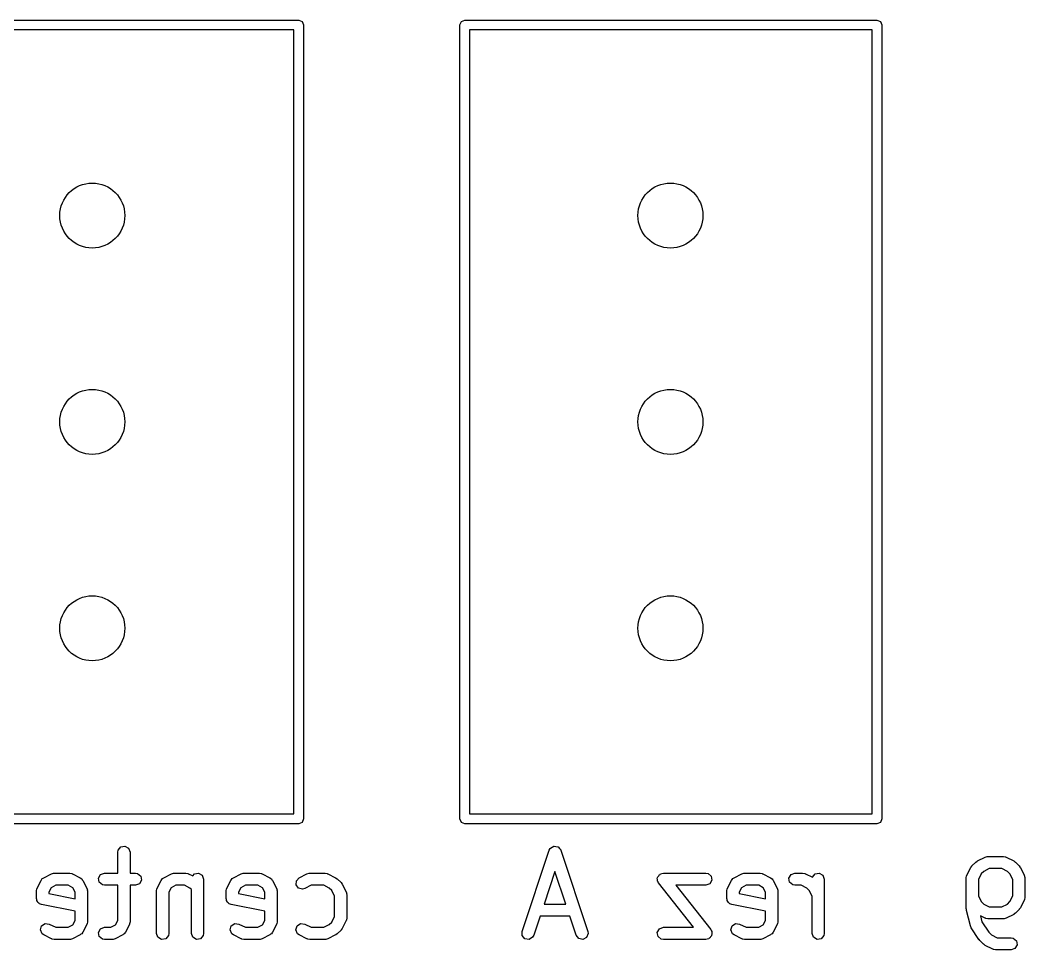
# Model space of a CAD drawing. Extents: x 62 to 228, y -146 to -46.
# Drawn here: x 98.42 to 110.78, y -123.74 to -112.3 of the extents above; entities that cross this region are included whole.
import ezdxf

# ---------------------------------------------------------------- set-up
doc = ezdxf.new("R2010")
doc.units = 0
doc.layers.add('BLACK', color=7, linetype='CONTINUOUS')

msp = doc.modelspace()

# ---------------------------------------------------------------- linework, layer by layer
at = {"layer": 'BLACK', "linetype": 'CONTINUOUS'}
for p, q in [((96.7821, -112.301), (101.852, -112.301)), ((101.852, -112.301), (101.895, -112.319)), ((101.895, -112.319), (101.912, -112.361)), ((101.912, -112.361), (101.912, -122.131)), ((103.834, -112.361), (103.852, -112.319)), ((103.834, -122.131), (103.834, -112.361)), ((103.852, -112.319), (103.894, -112.301)), ((103.894, -112.301), (108.964, -112.301)), ((108.964, -112.301), (109.007, -112.319)), ((109.007, -112.319), (109.024, -112.361)), ((109.024, -112.361), (109.024, -122.131)), ((101.792, -112.421), (96.8421, -112.421)), ((101.792, -122.071), (101.792, -112.421)), ((103.954, -112.421), (103.954, -122.071)), ((108.904, -112.421), (103.954, -112.421)), ((108.904, -122.071), (108.904, -112.421)), ((96.8421, -122.071), (101.792, -122.071)), ((103.954, -122.071), (108.904, -122.071)), ((101.852, -122.191), (96.7821, -122.191)), ((101.895, -122.174), (101.852, -122.191)), ((101.912, -122.131), (101.895, -122.174)), ((103.852, -122.174), (103.834, -122.131)), ((103.894, -122.191), (103.852, -122.174)), ((108.964, -122.191), (103.894, -122.191)), ((109.007, -122.174), (108.964, -122.191)), ((109.024, -122.131), (109.007, -122.174)), ((99.6308, -122.515), (99.6638, -122.476)), ((99.6638, -122.476), (99.7143, -122.467)), ((99.7143, -122.467), (99.7588, -122.493)), ((99.7588, -122.493), (99.7763, -122.541)), ((104.933, -122.517), (104.945, -122.494)), ((104.945, -122.494), (104.947, -122.493)), ((104.947, -122.493), (104.948, -122.491)), ((104.948, -122.491), (104.969, -122.48)), ((104.969, -122.48), (104.989, -122.467)), ((104.989, -122.467), (104.991, -122.468)), ((104.991, -122.468), (104.993, -122.467)), ((104.993, -122.467), (105.016, -122.471)), ((105.016, -122.471), (105.04, -122.475)), ((105.04, -122.475), (105.041, -122.476)), ((105.041, -122.476), (105.043, -122.477)), ((105.043, -122.477), (105.058, -122.495)), ((105.058, -122.495), (105.074, -122.513)), ((99.6263, -122.541), (99.6308, -122.515)), ((99.6263, -122.799), (99.6263, -122.541)), ((99.7763, -122.541), (99.7763, -122.799)), ((104.599, -123.517), (104.933, -122.517)), ((105.074, -122.513), (105.074, -122.515)), ((105.074, -122.515), (105.075, -122.517)), ((105.075, -122.517), (105.408, -123.517)), ((110.2, -122.649), (110.296, -122.602)), ((110.296, -122.602), (110.321, -122.594)), ((110.321, -122.594), (110.325, -122.595)), ((110.325, -122.595), (110.329, -122.594)), ((110.329, -122.594), (110.52, -122.594)), ((110.52, -122.594), (110.545, -122.598)), ((110.545, -122.598), (110.549, -122.601)), ((110.549, -122.601), (110.553, -122.602)), ((110.553, -122.602), (110.648, -122.649)), ((110.072, -122.826), (110.119, -122.73)), ((110.119, -122.73), (110.133, -122.712)), ((110.133, -122.711), (110.181, -122.663)), ((110.133, -122.712), (110.133, -122.711)), ((110.181, -122.663), (110.199, -122.651)), ((110.199, -122.651), (110.2, -122.649)), ((110.347, -122.744), (110.278, -122.778)), ((110.502, -122.744), (110.347, -122.744)), ((110.57, -122.778), (110.502, -122.744)), ((110.648, -122.649), (110.666, -122.663)), ((110.666, -122.663), (110.668, -122.663)), ((110.668, -122.663), (110.716, -122.711)), ((110.716, -122.711), (110.728, -122.729)), ((110.728, -122.729), (110.73, -122.73)), ((110.73, -122.73), (110.777, -122.826)), ((98.6819, -122.888), (98.6974, -122.867)), ((98.6974, -122.867), (98.7077, -122.863)), ((98.7077, -122.863), (98.7154, -122.855)), ((98.7154, -122.855), (98.8106, -122.807)), ((98.8106, -122.807), (98.8356, -122.8)), ((98.8356, -122.8), (98.84, -122.801)), ((98.84, -122.801), (98.8442, -122.799)), ((98.8442, -122.799), (99.0346, -122.799)), ((99.0346, -122.799), (99.0603, -122.804)), ((99.0603, -122.804), (99.0637, -122.807)), ((99.0637, -122.807), (99.0682, -122.807)), ((99.0682, -122.807), (99.1634, -122.855)), ((99.1634, -122.855), (99.1843, -122.87)), ((99.3894, -122.861), (99.415, -122.817)), ((99.3983, -122.912), (99.3894, -122.861)), ((99.415, -122.817), (99.4632, -122.799)), ((99.4632, -122.799), (99.6263, -122.799)), ((99.7763, -122.799), (99.8442, -122.799)), ((99.8442, -122.799), (99.8698, -122.804)), ((99.8698, -122.804), (99.9091, -122.837)), ((99.9091, -122.837), (99.918, -122.887)), ((100.158, -122.888), (100.174, -122.867)), ((100.174, -122.867), (100.184, -122.863)), ((100.184, -122.863), (100.192, -122.855)), ((100.192, -122.855), (100.287, -122.807)), ((100.287, -122.807), (100.312, -122.8)), ((100.312, -122.8), (100.316, -122.801)), ((100.316, -122.801), (100.32, -122.799)), ((100.32, -122.799), (100.463, -122.799)), ((100.463, -122.799), (100.489, -122.804)), ((100.489, -122.804), (100.492, -122.807)), ((100.492, -122.807), (100.497, -122.807)), ((100.497, -122.807), (100.549, -122.833)), ((100.549, -122.833), (100.569, -122.809)), ((100.569, -122.809), (100.619, -122.8)), ((100.619, -122.8), (100.664, -122.826)), ((100.664, -122.826), (100.681, -122.874)), ((101.015, -122.888), (101.031, -122.867)), ((101.031, -122.867), (101.041, -122.863)), ((101.041, -122.863), (101.049, -122.855)), ((101.049, -122.855), (101.144, -122.807)), ((101.144, -122.807), (101.169, -122.8)), ((101.169, -122.8), (101.173, -122.801)), ((101.173, -122.801), (101.178, -122.799)), ((101.178, -122.799), (101.368, -122.799)), ((101.368, -122.799), (101.394, -122.804)), ((101.394, -122.804), (101.397, -122.807)), ((101.397, -122.807), (101.402, -122.807)), ((101.402, -122.807), (101.497, -122.855)), ((101.497, -122.855), (101.518, -122.87)), ((101.823, -122.892), (101.858, -122.855)), ((101.858, -122.855), (101.953, -122.807)), ((101.953, -122.807), (101.978, -122.8)), ((101.978, -122.8), (101.983, -122.801)), ((101.983, -122.801), (101.987, -122.799)), ((101.987, -122.799), (102.178, -122.799)), ((102.178, -122.799), (102.203, -122.804)), ((102.203, -122.804), (102.207, -122.807)), ((102.207, -122.807), (102.211, -122.807)), ((102.211, -122.807), (102.306, -122.855)), ((102.306, -122.855), (102.324, -122.868)), ((102.324, -122.868), (102.326, -122.869)), ((102.326, -122.869), (102.373, -122.916)), ((105.004, -122.778), (104.87, -123.18)), ((105.138, -123.18), (105.004, -122.778)), ((106.263, -122.861), (106.267, -122.854)), ((106.266, -122.879), (106.263, -122.861)), ((106.267, -122.854), (106.268, -122.846)), ((106.268, -122.846), (106.28, -122.833)), ((106.28, -122.833), (106.289, -122.817)), ((106.289, -122.817), (106.296, -122.814)), ((106.296, -122.814), (106.302, -122.808)), ((106.302, -122.808), (106.32, -122.805)), ((106.32, -122.805), (106.337, -122.799)), ((106.337, -122.799), (106.861, -122.799)), ((106.861, -122.799), (106.887, -122.804)), ((106.887, -122.804), (106.926, -122.837)), ((106.926, -122.837), (106.935, -122.887)), ((107.175, -122.888), (107.19, -122.867)), ((107.19, -122.867), (107.201, -122.863)), ((107.201, -122.863), (107.208, -122.855)), ((107.208, -122.855), (107.304, -122.807)), ((107.304, -122.807), (107.329, -122.8)), ((107.329, -122.8), (107.333, -122.801)), ((107.333, -122.801), (107.337, -122.799)), ((107.337, -122.799), (107.528, -122.799)), ((107.528, -122.799), (107.553, -122.804)), ((107.553, -122.804), (107.557, -122.807)), ((107.557, -122.807), (107.561, -122.807)), ((107.561, -122.807), (107.656, -122.855)), ((107.656, -122.855), (107.677, -122.87)), ((107.882, -122.861), (107.908, -122.817)), ((107.891, -122.912), (107.882, -122.861)), ((107.908, -122.817), (107.956, -122.799)), ((107.956, -122.799), (108.051, -122.799)), ((108.051, -122.799), (108.077, -122.804)), ((108.077, -122.804), (108.08, -122.807)), ((108.08, -122.807), (108.085, -122.807)), ((108.085, -122.807), (108.171, -122.85)), ((108.171, -122.848), (108.204, -122.809)), ((108.171, -122.85), (108.171, -122.848)), ((108.204, -122.809), (108.255, -122.8)), ((108.255, -122.8), (108.299, -122.826)), ((108.299, -122.826), (108.317, -122.874)), ((110.064, -122.859), (110.068, -122.834)), ((110.064, -123.24), (110.064, -122.859)), ((110.068, -122.834), (110.071, -122.83)), ((110.071, -122.83), (110.072, -122.826)), ((110.248, -122.808), (110.214, -122.877)), ((110.278, -122.778), (110.248, -122.808)), ((110.601, -122.808), (110.57, -122.778)), ((110.635, -122.877), (110.601, -122.808)), ((110.777, -122.826), (110.785, -122.851)), ((110.785, -122.851), (110.784, -122.855)), ((110.784, -122.855), (110.785, -122.859)), ((110.785, -122.859), (110.785, -123.097)), ((98.6263, -123.017), (98.6308, -122.991)), ((98.6308, -122.991), (98.6337, -122.988)), ((98.6337, -122.988), (98.6342, -122.983)), ((98.6342, -122.983), (98.6819, -122.888)), ((98.8048, -122.978), (98.7763, -123.035)), ((98.8619, -122.949), (98.8048, -122.978)), ((99.0169, -122.949), (98.8619, -122.949)), ((99.074, -122.978), (99.0169, -122.949)), ((99.1025, -123.035), (99.074, -122.978)), ((99.1843, -122.87), (99.1888, -122.88)), ((99.1888, -122.88), (99.197, -122.888)), ((99.197, -122.888), (99.2446, -122.983)), ((99.2446, -122.983), (99.252, -123.008)), ((99.4376, -122.945), (99.3983, -122.912)), ((99.4632, -122.949), (99.4376, -122.945)), ((99.6263, -122.949), (99.4632, -122.949)), ((99.6263, -123.38), (99.6263, -122.949)), ((99.8442, -122.949), (99.7763, -122.949)), ((99.7763, -122.949), (99.7763, -123.398)), ((99.8924, -122.932), (99.8442, -122.949)), ((99.918, -122.887), (99.8924, -122.932)), ((100.103, -123.017), (100.107, -122.991)), ((100.107, -122.991), (100.11, -122.988)), ((100.11, -122.983), (100.158, -122.888)), ((100.11, -122.988), (100.11, -122.983)), ((100.281, -122.978), (100.253, -123.035)), ((100.338, -122.949), (100.281, -122.978)), ((100.446, -122.949), (100.338, -122.949)), ((100.514, -122.983), (100.446, -122.949)), ((100.531, -123), (100.514, -122.983)), ((100.681, -122.874), (100.681, -123.541)), ((100.96, -123.017), (100.964, -122.991)), ((100.964, -122.991), (100.967, -122.988)), ((100.967, -122.988), (100.968, -122.983)), ((100.968, -122.983), (101.015, -122.888)), ((101.138, -122.978), (101.11, -123.035)), ((101.195, -122.949), (101.138, -122.978)), ((101.35, -122.949), (101.195, -122.949)), ((101.407, -122.978), (101.35, -122.949)), ((101.436, -123.035), (101.407, -122.978)), ((101.518, -122.87), (101.522, -122.88)), ((101.522, -122.88), (101.53, -122.888)), ((101.53, -122.888), (101.578, -122.983)), ((101.578, -122.983), (101.585, -123.008)), ((101.82, -122.943), (101.823, -122.892)), ((101.85, -122.984), (101.82, -122.943)), ((101.9, -122.996), (101.85, -122.984)), ((101.925, -122.989), (101.9, -122.996)), ((102.005, -122.949), (101.925, -122.989)), ((102.16, -122.949), (102.005, -122.949)), ((102.228, -122.983), (102.16, -122.949)), ((102.259, -123.014), (102.228, -122.983)), ((102.373, -122.916), (102.386, -122.935)), ((102.386, -122.935), (102.387, -122.936)), ((102.387, -122.936), (102.435, -123.031)), ((106.266, -122.897), (106.266, -122.879)), ((106.272, -122.908), (106.266, -122.897)), ((106.272, -122.912), (106.272, -122.908)), ((106.274, -122.914), (106.272, -122.912)), ((106.278, -122.92), (106.274, -122.914)), ((106.707, -123.466), (106.278, -122.92)), ((106.861, -122.949), (106.491, -122.949)), ((106.491, -122.949), (106.92, -123.494)), ((106.909, -122.932), (106.861, -122.949)), ((106.935, -122.887), (106.909, -122.932)), ((107.119, -123.017), (107.124, -122.991)), ((107.124, -122.991), (107.127, -122.988)), ((107.127, -122.983), (107.175, -122.888)), ((107.127, -122.988), (107.127, -122.983)), ((107.298, -122.978), (107.269, -123.035)), ((107.355, -122.949), (107.298, -122.978)), ((107.51, -122.949), (107.355, -122.949)), ((107.567, -122.978), (107.51, -122.949)), ((107.595, -123.035), (107.567, -122.978)), ((107.677, -122.87), (107.682, -122.88)), ((107.682, -122.88), (107.69, -122.888)), ((107.69, -122.888), (107.738, -122.983)), ((107.738, -122.983), (107.745, -123.008)), ((107.931, -122.945), (107.891, -122.912)), ((107.956, -122.949), (107.931, -122.945)), ((108.034, -122.949), (107.956, -122.949)), ((108.102, -122.983), (108.034, -122.949)), ((108.133, -123.014), (108.102, -122.983)), ((108.317, -122.874), (108.317, -123.541)), ((110.214, -122.877), (110.214, -123.08)), ((110.635, -123.08), (110.635, -122.877)), ((98.6263, -123.112), (98.6263, -123.017)), ((98.6306, -123.124), (98.6263, -123.112)), ((98.7763, -123.035), (98.7763, -123.051)), ((98.7763, -123.051), (99.1025, -123.116)), ((99.1025, -123.116), (99.1025, -123.035)), ((99.252, -123.008), (99.251, -123.013)), ((99.251, -123.013), (99.2525, -123.017)), ((99.2525, -123.017), (99.2525, -123.398)), ((100.103, -123.541), (100.103, -123.017)), ((100.253, -123.035), (100.253, -123.541)), ((100.531, -123.541), (100.531, -123)), ((100.96, -123.112), (100.96, -123.017)), ((100.964, -123.124), (100.96, -123.112)), ((101.11, -123.035), (101.11, -123.051)), ((101.11, -123.051), (101.436, -123.116)), ((101.436, -123.116), (101.436, -123.035)), ((101.585, -123.008), (101.584, -123.013)), ((101.584, -123.013), (101.586, -123.017)), ((101.586, -123.017), (101.586, -123.398)), ((102.293, -123.082), (102.259, -123.014)), ((102.293, -123.333), (102.293, -123.082)), ((102.435, -123.031), (102.442, -123.056)), ((102.442, -123.056), (102.441, -123.06)), ((102.441, -123.06), (102.443, -123.065)), ((102.443, -123.065), (102.443, -123.35)), ((107.119, -123.112), (107.119, -123.017)), ((107.124, -123.124), (107.119, -123.112)), ((107.269, -123.035), (107.269, -123.051)), ((107.269, -123.051), (107.595, -123.116)), ((107.595, -123.116), (107.595, -123.035)), ((107.745, -123.008), (107.744, -123.013)), ((107.744, -123.013), (107.745, -123.017)), ((107.745, -123.017), (107.745, -123.398)), ((108.167, -123.082), (108.133, -123.014)), ((108.167, -123.541), (108.167, -123.082)), ((110.214, -123.08), (110.248, -123.148)), ((110.601, -123.148), (110.635, -123.08)), ((110.785, -123.097), (110.781, -123.123)), ((98.6303, -123.136), (98.6306, -123.124)), ((98.6391, -123.147), (98.6303, -123.136)), ((98.6439, -123.16), (98.6391, -123.147)), ((98.6546, -123.167), (98.6439, -123.16)), ((98.6623, -123.176), (98.6546, -123.167)), ((98.6866, -123.186), (98.6623, -123.176)), ((99.1025, -123.269), (98.6866, -123.186)), ((100.964, -123.136), (100.964, -123.124)), ((100.972, -123.147), (100.964, -123.136)), ((100.977, -123.16), (100.972, -123.147)), ((100.988, -123.167), (100.977, -123.16)), ((100.996, -123.176), (100.988, -123.167)), ((101.02, -123.186), (100.996, -123.176)), ((101.436, -123.269), (101.02, -123.186)), ((104.87, -123.18), (105.138, -123.18)), ((107.123, -123.136), (107.124, -123.124)), ((107.132, -123.147), (107.123, -123.136)), ((107.137, -123.16), (107.132, -123.147)), ((107.148, -123.167), (107.137, -123.16)), ((107.155, -123.176), (107.148, -123.167)), ((107.18, -123.186), (107.155, -123.176)), ((107.595, -123.269), (107.18, -123.186)), ((110.065, -123.243), (110.064, -123.24)), ((110.248, -123.148), (110.278, -123.179)), ((110.278, -123.179), (110.347, -123.213)), ((110.347, -123.213), (110.502, -123.213)), ((110.502, -123.213), (110.57, -123.179)), ((110.57, -123.179), (110.601, -123.148)), ((110.73, -123.226), (110.716, -123.244)), ((110.777, -123.131), (110.73, -123.226)), ((110.778, -123.126), (110.777, -123.131)), ((110.781, -123.123), (110.778, -123.126)), ((99.1025, -123.38), (99.1025, -123.269)), ((101.436, -123.38), (101.436, -123.269)), ((102.259, -123.401), (102.293, -123.333)), ((102.443, -123.35), (102.438, -123.376)), ((104.82, -123.33), (104.742, -123.564)), ((105.188, -123.33), (104.82, -123.33)), ((105.266, -123.564), (105.188, -123.33)), ((107.595, -123.38), (107.595, -123.269)), ((110.066, -123.258), (110.065, -123.243)), ((110.114, -123.449), (110.066, -123.258)), ((110.296, -123.355), (110.237, -123.326)), ((110.237, -123.326), (110.256, -123.4)), ((110.3, -123.355), (110.296, -123.355)), ((110.304, -123.358), (110.3, -123.355)), ((110.329, -123.363), (110.304, -123.358)), ((110.52, -123.363), (110.329, -123.363)), ((110.524, -123.361), (110.52, -123.363)), ((110.528, -123.362), (110.524, -123.361)), ((110.553, -123.355), (110.528, -123.362)), ((110.648, -123.307), (110.553, -123.355)), ((110.65, -123.306), (110.648, -123.307)), ((110.668, -123.293), (110.65, -123.306)), ((110.716, -123.246), (110.668, -123.293)), ((110.716, -123.244), (110.716, -123.246)), ((98.6741, -123.498), (98.6887, -123.448)), ((98.6887, -123.448), (98.7315, -123.42)), ((98.7315, -123.42), (98.7825, -123.426)), ((98.7825, -123.426), (98.8619, -123.466)), ((98.8619, -123.466), (99.0169, -123.466)), ((99.0169, -123.466), (99.074, -123.437)), ((99.074, -123.437), (99.1025, -123.38)), ((99.2446, -123.431), (99.197, -123.527)), ((99.2451, -123.427), (99.2446, -123.431)), ((99.248, -123.424), (99.2451, -123.427)), ((99.2525, -123.398), (99.248, -123.424)), ((99.3894, -123.528), (99.415, -123.483)), ((99.415, -123.483), (99.4632, -123.466)), ((99.4632, -123.466), (99.5408, -123.466)), ((99.5408, -123.466), (99.5978, -123.437)), ((99.5978, -123.437), (99.6263, -123.38)), ((99.7684, -123.431), (99.7208, -123.527)), ((99.7689, -123.427), (99.7684, -123.431)), ((99.7718, -123.424), (99.7689, -123.427)), ((99.7763, -123.398), (99.7718, -123.424)), ((101.007, -123.498), (101.022, -123.448)), ((101.022, -123.448), (101.065, -123.42)), ((101.065, -123.42), (101.116, -123.426)), ((101.116, -123.426), (101.195, -123.466)), ((101.195, -123.466), (101.35, -123.466)), ((101.35, -123.466), (101.407, -123.437)), ((101.407, -123.437), (101.436, -123.38)), ((101.578, -123.431), (101.53, -123.527)), ((101.581, -123.424), (101.578, -123.427)), ((101.578, -123.427), (101.578, -123.431)), ((101.586, -123.398), (101.581, -123.424)), ((101.817, -123.498), (101.832, -123.448)), ((101.832, -123.448), (101.874, -123.42)), ((101.874, -123.42), (101.925, -123.426)), ((101.925, -123.426), (102.005, -123.466)), ((102.005, -123.466), (102.16, -123.466)), ((102.16, -123.466), (102.228, -123.432)), ((102.228, -123.432), (102.259, -123.401)), ((102.387, -123.479), (102.374, -123.497)), ((102.435, -123.384), (102.387, -123.479)), ((102.436, -123.379), (102.435, -123.384)), ((102.438, -123.376), (102.436, -123.379)), ((106.263, -123.528), (106.289, -123.483)), ((106.289, -123.483), (106.337, -123.466)), ((106.337, -123.466), (106.707, -123.466)), ((107.167, -123.498), (107.182, -123.448)), ((107.182, -123.448), (107.224, -123.42)), ((107.224, -123.42), (107.275, -123.426)), ((107.275, -123.426), (107.355, -123.466)), ((107.355, -123.466), (107.51, -123.466)), ((107.51, -123.466), (107.567, -123.437)), ((107.567, -123.437), (107.595, -123.38)), ((107.738, -123.431), (107.69, -123.527)), ((107.741, -123.424), (107.738, -123.427)), ((107.738, -123.427), (107.738, -123.431)), ((107.745, -123.398), (107.741, -123.424)), ((110.124, -123.472), (110.114, -123.449)), ((110.114, -123.449), (110.114, -123.449)), ((110.219, -123.615), (110.124, -123.472)), ((110.256, -123.4), (110.34, -123.526)), ((98.6945, -123.545), (98.6741, -123.498)), ((98.7154, -123.56), (98.6945, -123.545)), ((98.8106, -123.608), (98.7154, -123.56)), ((98.8151, -123.608), (98.8106, -123.608)), ((98.8185, -123.611), (98.8151, -123.608)), ((99.0682, -123.608), (99.0432, -123.615)), ((99.1634, -123.56), (99.0682, -123.608)), ((99.1711, -123.552), (99.1634, -123.56)), ((99.1814, -123.548), (99.1711, -123.552)), ((99.197, -123.527), (99.1814, -123.548)), ((99.3983, -123.578), (99.3894, -123.528)), ((99.4376, -123.611), (99.3983, -123.578)), ((99.592, -123.608), (99.567, -123.615)), ((99.6872, -123.56), (99.592, -123.608)), ((99.695, -123.552), (99.6872, -123.56)), ((99.7053, -123.548), (99.695, -123.552)), ((99.7208, -123.527), (99.7053, -123.548)), ((100.12, -123.589), (100.103, -123.541)), ((100.164, -123.615), (100.12, -123.589)), ((100.215, -123.606), (100.164, -123.615)), ((100.248, -123.566), (100.215, -123.606)), ((100.253, -123.541), (100.248, -123.566)), ((100.549, -123.589), (100.531, -123.541)), ((100.593, -123.615), (100.549, -123.589)), ((100.644, -123.606), (100.593, -123.615)), ((100.677, -123.566), (100.644, -123.606)), ((100.681, -123.541), (100.677, -123.566)), ((101.028, -123.545), (101.007, -123.498)), ((101.049, -123.56), (101.028, -123.545)), ((101.144, -123.608), (101.049, -123.56)), ((101.148, -123.608), (101.144, -123.608)), ((101.152, -123.611), (101.148, -123.608)), ((101.402, -123.608), (101.377, -123.615)), ((101.497, -123.56), (101.402, -123.608)), ((101.504, -123.552), (101.497, -123.56)), ((101.515, -123.548), (101.504, -123.552)), ((101.53, -123.527), (101.515, -123.548)), ((101.837, -123.545), (101.817, -123.498)), ((101.858, -123.56), (101.837, -123.545)), ((101.953, -123.608), (101.858, -123.56)), ((101.958, -123.608), (101.953, -123.608)), ((101.961, -123.611), (101.958, -123.608)), ((102.211, -123.608), (102.186, -123.615)), ((102.306, -123.56), (102.211, -123.608)), ((102.307, -123.559), (102.306, -123.56)), ((102.326, -123.546), (102.307, -123.559)), ((102.373, -123.499), (102.326, -123.546)), ((102.374, -123.497), (102.373, -123.499)), ((104.601, -123.568), (104.599, -123.517)), ((104.635, -123.607), (104.601, -123.568)), ((104.685, -123.614), (104.635, -123.607)), ((104.729, -123.587), (104.685, -123.614)), ((104.742, -123.564), (104.729, -123.587)), ((105.298, -123.605), (105.266, -123.564)), ((105.348, -123.615), (105.298, -123.605)), ((105.393, -123.591), (105.348, -123.615)), ((105.412, -123.543), (105.393, -123.591)), ((105.408, -123.517), (105.412, -123.543)), ((106.272, -123.578), (106.263, -123.528)), ((106.311, -123.611), (106.272, -123.578)), ((106.878, -123.61), (106.861, -123.616)), ((106.896, -123.607), (106.878, -123.61)), ((106.902, -123.601), (106.896, -123.607)), ((106.909, -123.598), (106.902, -123.601)), ((106.918, -123.582), (106.909, -123.598)), ((106.931, -123.569), (106.918, -123.582)), ((106.92, -123.494), (106.924, -123.501)), ((106.924, -123.501), (106.926, -123.503)), ((106.926, -123.503), (106.926, -123.507)), ((106.926, -123.507), (106.932, -123.517)), ((106.935, -123.554), (106.931, -123.561)), ((106.931, -123.561), (106.931, -123.569)), ((106.932, -123.517), (106.932, -123.536)), ((106.932, -123.536), (106.935, -123.554)), ((107.187, -123.545), (107.167, -123.498)), ((107.208, -123.56), (107.187, -123.545)), ((107.304, -123.608), (107.208, -123.56)), ((107.308, -123.608), (107.304, -123.608)), ((107.311, -123.611), (107.308, -123.608)), ((107.561, -123.608), (107.536, -123.615)), ((107.656, -123.56), (107.561, -123.608)), ((107.664, -123.552), (107.656, -123.56)), ((107.674, -123.548), (107.664, -123.552)), ((107.69, -123.527), (107.674, -123.548)), ((108.184, -123.589), (108.167, -123.541)), ((108.229, -123.615), (108.184, -123.589)), ((108.279, -123.606), (108.229, -123.615)), ((108.312, -123.566), (108.279, -123.606)), ((108.317, -123.541), (108.312, -123.566)), ((110.34, -123.526), (110.374, -123.56)), ((110.374, -123.56), (110.442, -123.594)), ((110.442, -123.594), (110.615, -123.594)), ((110.615, -123.594), (110.641, -123.598)), ((110.641, -123.598), (110.68, -123.631)), ((98.8442, -123.616), (98.8185, -123.611)), ((99.0346, -123.616), (98.8442, -123.616)), ((99.0389, -123.614), (99.0346, -123.616)), ((99.0432, -123.615), (99.0389, -123.614)), ((99.4632, -123.616), (99.4376, -123.611)), ((99.5585, -123.616), (99.4632, -123.616)), ((99.5627, -123.614), (99.5585, -123.616)), ((99.567, -123.615), (99.5627, -123.614)), ((101.178, -123.616), (101.152, -123.611)), ((101.368, -123.616), (101.178, -123.616)), ((101.372, -123.614), (101.368, -123.616)), ((101.377, -123.615), (101.372, -123.614)), ((101.987, -123.616), (101.961, -123.611)), ((102.178, -123.616), (101.987, -123.616)), ((102.182, -123.614), (102.178, -123.616)), ((102.186, -123.615), (102.182, -123.614)), ((106.337, -123.616), (106.311, -123.611)), ((106.861, -123.616), (106.337, -123.616)), ((107.337, -123.616), (107.311, -123.611)), ((107.528, -123.616), (107.337, -123.616)), ((107.532, -123.614), (107.528, -123.616)), ((107.536, -123.615), (107.532, -123.614)), ((110.222, -123.617), (110.219, -123.615)), ((110.229, -123.627), (110.222, -123.617)), ((110.276, -123.674), (110.229, -123.627)), ((110.278, -123.675), (110.276, -123.674)), ((110.296, -123.688), (110.278, -123.675)), ((110.391, -123.736), (110.296, -123.688)), ((110.663, -123.726), (110.615, -123.744)), ((110.689, -123.682), (110.663, -123.726)), ((110.68, -123.631), (110.689, -123.682)), ((110.395, -123.736), (110.391, -123.736)), ((110.399, -123.739), (110.395, -123.736)), ((110.424, -123.744), (110.399, -123.739)), ((110.615, -123.744), (110.424, -123.744))]:
    msp.add_line(p, q, dxfattribs=at)
at = {"layer": 'BLACK'}
for centre in [(99.3121, -114.706), (106.424, -114.706), (99.3121, -117.246), (106.424, -117.246), (99.3121, -119.786), (106.424, -119.786)]:
    msp.add_circle(centre, 0.4, dxfattribs=at)

doc.saveas('drawing.dxf')
